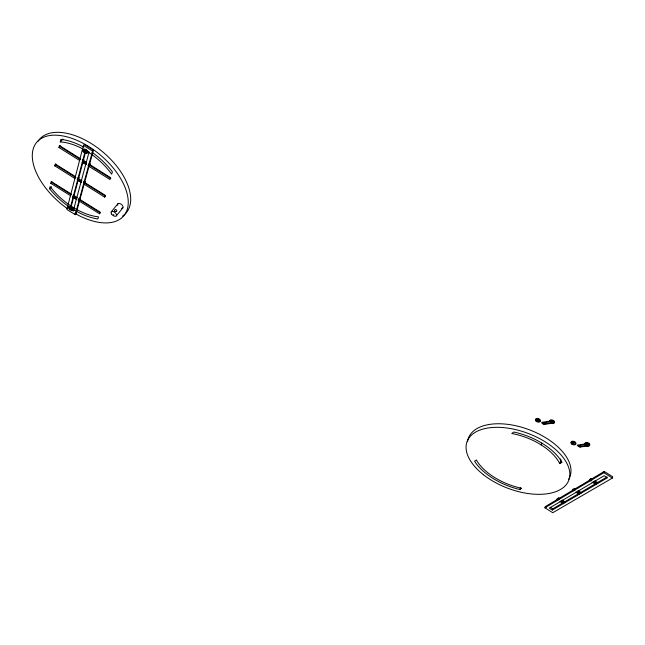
<?xml version="1.0" encoding="UTF-8"?>
<svg xmlns="http://www.w3.org/2000/svg" width="645" height="645" viewBox="0 0 645 645"><rect width="100%" height="100%" fill="white"/><g stroke="black" fill="none" stroke-linecap="round" stroke-linejoin="round"><path stroke-width="0.97" d="M537.946 420.484C541.3 420.064 533.117 418.992 537.696 420.669M573.478 443.244C577.162 442.978 568.342 441.543 573.212 443.421M69.91 207.319A52.092 28.622 40.2 0 1 49.609 188.8L50.117 186.59A48.835 26.824 40.2 0 0 98.532 216.849L97.879 218.961A52.092 28.622 40.2 0 1 72.941 209.27M70.644 195.733L50.85 183.357L51.253 181.559L71.103 193.968M75.086 178.576L54.817 165.878L55.244 163.991L75.57 176.722M79.762 160.565L58.985 147.528L59.437 145.544L80.27 158.622M83.028 149.051A48.835 26.824 40.2 0 0 60.259 141.924L60.832 139.409A52.092 28.622 40.2 0 1 83.794 147.165M50.85 183.357L51.882 181.616M54.817 165.878L55.881 164.096M58.985 147.528L60.13 145.448M83.463 145.375L66.87 209.44L75.223 214.648L76.037 213.689L93.452 150.116L84.35 144.383L83.463 145.375L92.582 151.107L75.223 214.648M71.039 207.093L85.205 153.462M73.232 210.931L89.107 151.865L85.591 149.656L69.991 208.907L73.232 210.931L74.054 209.972M78.408 200.49L79.472 201.151L80.311 199.636M83.592 183.801L84.132 184.139L84.769 183.406L85.221 181.753L84.132 181.068M87.914 165.572L89.026 166.273L90.058 164.128M612.387 478.05L612.75 476.792L604.244 471.439L545.315 506.623L544.928 507.809L552.773 512.702L612.387 478.05L603.881 472.696L544.928 507.809M603.881 472.696L604.244 471.439M592.239 479.13L591.191 478.477L589.578 479.437L589.304 480.364L590.344 481.017M591.191 478.477L590.909 479.404L591.957 480.057M78.239 200.482L99.483 213.761L100.007 212.044L78.714 198.733M83.648 183.946L104.619 197.08L105.175 195.274L83.495 181.801M575.59 489.055L574.574 488.418L574.284 489.329L575.308 489.966M574.574 488.418L573.034 489.329L572.752 490.248L573.768 490.885M559.715 498.521L558.715 497.9L558.433 498.795L559.425 499.424M552.354 510.042L607.437 477.784L604.155 475.72L549.306 508.139L552.354 510.042L552.733 508.849L607.066 476.961M558.715 497.9L557.256 498.77L556.966 499.673L557.957 500.294M561.908 462.239A49.754 26.719 20.9 0 0 513.783 432.021L511.791 433.513A46.642 25.042 20.9 0 1 559.771 463.626L560.973 459.966M541.131 444.897L541.76 443.075M519.822 489.523L521.708 488.297A46.642 25.042 20.9 0 1 476.349 459.966L474.583 461.28A49.754 26.719 20.9 0 0 519.822 489.523L520.434 487.765M116.342 215.865L122.848 207.843M550.507 422.798C550.088 423.838 552.701 423.539 551.29 422.806M111.271 211.858L117.817 203.852M99.483 213.761L100.289 212.786L79.069 199.515M104.619 197.08L105.441 196.096L83.713 182.479M84.584 182.487L85.221 181.753M92.582 151.107L93.452 150.116M49.609 188.8L51.519 186.671M60.259 141.924L62.936 139.022M586.402 444.179L588.055 445.106L579.492 446.606L579.21 445.816M559.771 463.626L561.908 462.239M84.938 151.72C79.48 148.681 89.986 152.784 85.89 151.825C85.511 150.938 84.947 149.422 84.801 151.027C91.018 156.606 84.181 146.48 84.729 151.277M551.185 421.507L552.507 421.959L552.426 422.588M70.652 208.835L69.45 208.254A2.346 1.242 39.3 0 0 72.893 209.738A2.346 1.242 39.3 0 0 70.974 206.674A2.346 1.242 39.3 0 0 69.475 208.23L69.305 207.674L71.418 209.149L71.716 208.19L72.353 208.972L71.49 208.843M586.539 444.123L578.001 445.614L579.452 446.606M585.176 444.091A2.483 1.387 18.1 0 1 586.934 442.535A2.483 1.387 18.1 0 1 589.804 444.542A2.483 1.387 18.1 0 1 587.014 445.381C589.586 446.598 589.183 443.671 587.595 443.962M551.241 421.491L542.501 422.999L543.953 423.886L552.572 422.588M544.058 423.878L543.953 423.249L542.751 422.765M550.717 421L542.155 422.29C540.873 423.088 543.606 424.539 544.582 424.37L553.128 423.072C554.595 422.161 550.451 420.016 550.322 421.491M544.638 424.362L544.848 423.604L543.743 423.096M588.458 445.679L579.928 447.09L577.219 445.461L586.023 443.639L587.829 444.179M578.17 445.51C579.113 445.477 581.258 446.227 580.04 447.082M586.023 443.639L585.587 444.074M115.326 209.657L115.802 209.657A1.153 1.064 12.9 0 1 116.576 210.149L116.761 210.56A1.177 0.855 33.3 0 1 115.874 211.52M542.155 422.29L543.945 422.814M553.071 423.08L551.862 422.814M577.654 445.026L579.46 445.566M552.257 421.338L553.612 421.983L553.128 422.41M115.89 211.625L115.447 211.544A1.153 0.669 24.2 0 1 114.625 211.06M586.45 445.373L586.861 446.058L585.789 445.808M588.192 444.953L588.804 445.05L587.547 444.405M71.482 209.19C75.9 210.762 68.451 205.086 70.708 208.617M73.611 194.524L74.675 195.193M79.464 198.184L80.528 198.845L79.907 199.571L78.843 198.91M562.206 500.085L565.197 501.955M73.385 195.395L77.198 197.781M72.99 195.25L77.247 197.91M561.424 500.673L564.915 502.85M51.705 182.406L71.474 194.774M73.199 196.112L74.256 196.781M74.788 197.112L75.32 197.443M75.852 197.773L76.376 198.104M79.029 199.765L80.093 200.426M557.256 498.77L558.247 499.399M560.739 500.955L561.239 501.262M561.731 501.576L562.23 501.883M562.73 502.197L563.722 502.818M72.571 196.838L76.82 199.49M559.957 501.536L563.44 503.721M72.925 197.16L76.723 199.531M72.917 209.262L73.852 209.843M550.306 507.333L552.733 508.849M74.997 213.035L76.037 213.689M545.315 506.623L546.299 507.236M78.142 177.319L79.23 177.996M578.138 490.651L581.201 492.57M77.505 178.044L81.867 180.777M577.348 491.248L580.919 493.49M55.688 164.918L75.941 177.609M77.706 178.979L80.423 180.681M80.964 181.027L81.504 181.366M83.681 182.728L84.769 183.406M573.034 489.329L574.058 489.974M577.106 491.885L577.614 492.2M578.13 492.522L578.638 492.836M579.146 493.159L579.653 493.473M77.069 179.713L81.415 182.438M575.808 492.159L579.371 494.393M77.424 180.044L81.318 182.479M82.899 159.242L84.011 159.944M89.034 163.096L90.147 163.798L89.502 164.531L88.945 164.185M594.843 480.767L597.971 482.734M82.665 160.129L86.664 162.637M89.058 164.144L110.601 177.673L110.021 179.568L88.534 166.071M82.246 159.976L86.712 162.782M594.045 481.372L597.697 483.661M59.88 146.56L80.633 159.589M88.599 164.596L110.859 178.576M82.439 160.992L83.552 161.693M84.664 162.395L86.333 163.443M88.559 164.838L89.671 165.539M589.578 479.437L590.626 480.09M593.747 482.049L594.271 482.379M594.787 482.702L596.351 483.685M82.342 162.08L86.245 164.523M591.908 482L596.077 484.613M82.157 162.072L86.14 164.572M117.729 205.32A3.209 1.798 38.6 0 1 119.341 203.433A3.209 1.798 38.6 0 1 122.848 206.142A3.209 1.798 38.6 0 1 121.566 208.287M113.867 214.841A1.185 1.016 5.1 0 1 113.447 214.463M114.439 210.73A1.169 0.79 -9 0 1 115.342 209.706M37.974 141.376A56.825 31.395 40.2 0 1 104.708 153.575A56.825 31.395 40.2 0 1 122.558 216.075M67.378 208.601A56.986 31.315 40.2 0 1 44.819 136.772A56.986 31.315 40.2 0 1 125.154 187.671A56.986 31.315 40.2 0 1 75.086 213.495M87.696 151.777A48.835 26.824 40.2 0 1 111.666 174.215L112.407 171.82A52.092 28.622 40.2 0 0 92.041 152.309M549.548 421.507A2.467 1.411 19.3 0 1 552.475 420.734A2.467 1.411 19.3 0 1 554.031 423.193A2.467 1.411 19.3 0 1 550.346 422.773M549.871 421.354A2.467 1.411 19.3 0 1 551.757 419.895A2.467 1.411 19.3 0 1 554.506 421.951A2.467 1.411 19.3 0 1 551.806 422.806M467.593 441.664A54.277 29.307 20.9 0 1 528.916 429.618A54.277 29.307 20.9 0 1 568.648 479.267M560.449 458.966A46.513 25.115 20.9 0 1 560.715 459.466M584.813 444.115A2.483 1.387 18.1 0 1 587.676 443.349A2.483 1.387 18.1 0 1 589.449 445.671A2.483 1.387 18.1 0 1 585.95 445.606M70.329 207.763C71.264 209.673 71.877 207.037 70.329 207.763M111.512 213.947A3.233 1.782 38.4 0 0 116.285 215.938A3.233 1.782 38.4 0 0 113.641 211.697A3.233 1.782 38.4 0 0 111.512 213.947M83.189 151.615A2.556 1.443 41.2 0 0 86.898 153.268A2.556 1.443 41.2 0 0 84.906 149.801A2.556 1.443 41.2 0 0 83.189 151.615M83.624 151.124A2.556 1.443 41.2 0 0 87.333 152.776A2.556 1.443 41.2 0 0 85.35 149.309A2.556 1.443 41.2 0 0 83.624 151.124M69.063 208.706A2.346 1.242 39.2 0 0 72.482 210.222A2.346 1.242 39.2 0 0 70.563 207.158A2.346 1.242 39.2 0 0 69.063 208.706M536.205 421.274A2.475 1.411 19.9 0 0 540.139 421.451A2.475 1.411 19.9 0 0 537.132 419.008A2.475 1.411 19.9 0 0 536.205 421.274M536.422 420.669A2.467 1.411 19.9 0 0 540.357 420.838A2.467 1.411 19.9 0 0 537.35 418.395A2.467 1.411 19.9 0 0 536.422 420.669M483.492 474.76A54.422 29.235 20.9 0 0 568.777 480.299A54.422 29.235 20.9 0 0 501.592 427.474A54.422 29.235 20.9 0 0 483.492 474.76M571.752 444.05A2.491 1.387 18.7 0 0 575.703 444.155A2.491 1.387 18.7 0 0 572.591 441.793A2.491 1.387 18.7 0 0 571.752 444.05M571.954 443.438A2.491 1.387 18.6 0 0 575.896 443.534A2.491 1.387 18.6 0 0 572.792 441.18A2.491 1.387 18.6 0 0 571.954 443.438"/></g></svg>
